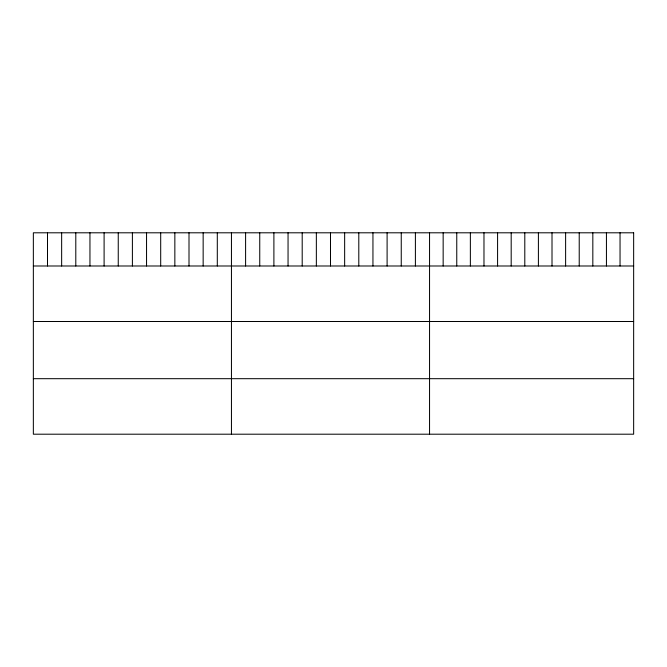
<?xml version="1.0" encoding="UTF-8"?>
<svg xmlns="http://www.w3.org/2000/svg" width="667" height="667" viewBox="0 0 667 667"><rect width="100%" height="100%" fill="white"/><g stroke="black" fill="none" stroke-linecap="round" stroke-linejoin="round"><path stroke-width="1" d="M33.35 265.991L633.65 265.991M33.35 321.502L633.65 321.502M33.35 378.689L633.65 378.689M620.043 232.8L620.043 265.991M606.436 232.8L606.436 265.991M592.83 232.8L592.83 265.991M579.223 232.8L579.223 265.991M565.616 232.8L565.616 265.991M552.009 232.8L552.009 265.991M538.402 232.8L538.402 265.991M524.796 232.8L524.796 265.991M511.189 232.8L511.189 265.991M497.582 232.8L497.582 265.991M483.975 232.8L483.975 265.991M470.368 232.8L470.368 265.991M456.762 232.8L456.762 265.991M443.155 232.8L443.155 265.991M429.548 232.8L429.548 434.2M415.399 232.8L415.399 265.991M401.251 232.8L401.251 265.991M387.102 232.8L387.102 265.991M372.945 232.8L372.945 265.991M358.796 232.8L358.796 265.991M344.647 232.8L344.647 265.991M330.498 232.8L330.498 265.991M316.35 232.8L316.35 265.991M302.201 232.8L302.201 265.991M288.052 232.8L288.052 265.991M273.895 232.8L273.895 265.991M259.746 232.8L259.746 265.991M245.598 232.8L245.598 265.991M231.449 232.8L231.449 434.2M217.3 232.8L217.3 265.991M203.152 232.8L203.152 265.991M189.003 232.8L189.003 265.991M174.846 232.8L174.846 265.991M160.697 232.8L160.697 265.991M146.548 232.8L146.548 265.991M132.4 232.8L132.4 265.991M118.251 232.8L118.251 265.991M104.102 232.8L104.102 265.991M89.953 232.8L89.953 265.991M75.796 232.8L75.796 265.991M61.647 232.8L61.647 265.991M47.499 232.8L47.499 265.991M633.65 232.8L33.35 232.8L33.35 434.2L633.65 434.2L633.65 232.8"/></g></svg>
